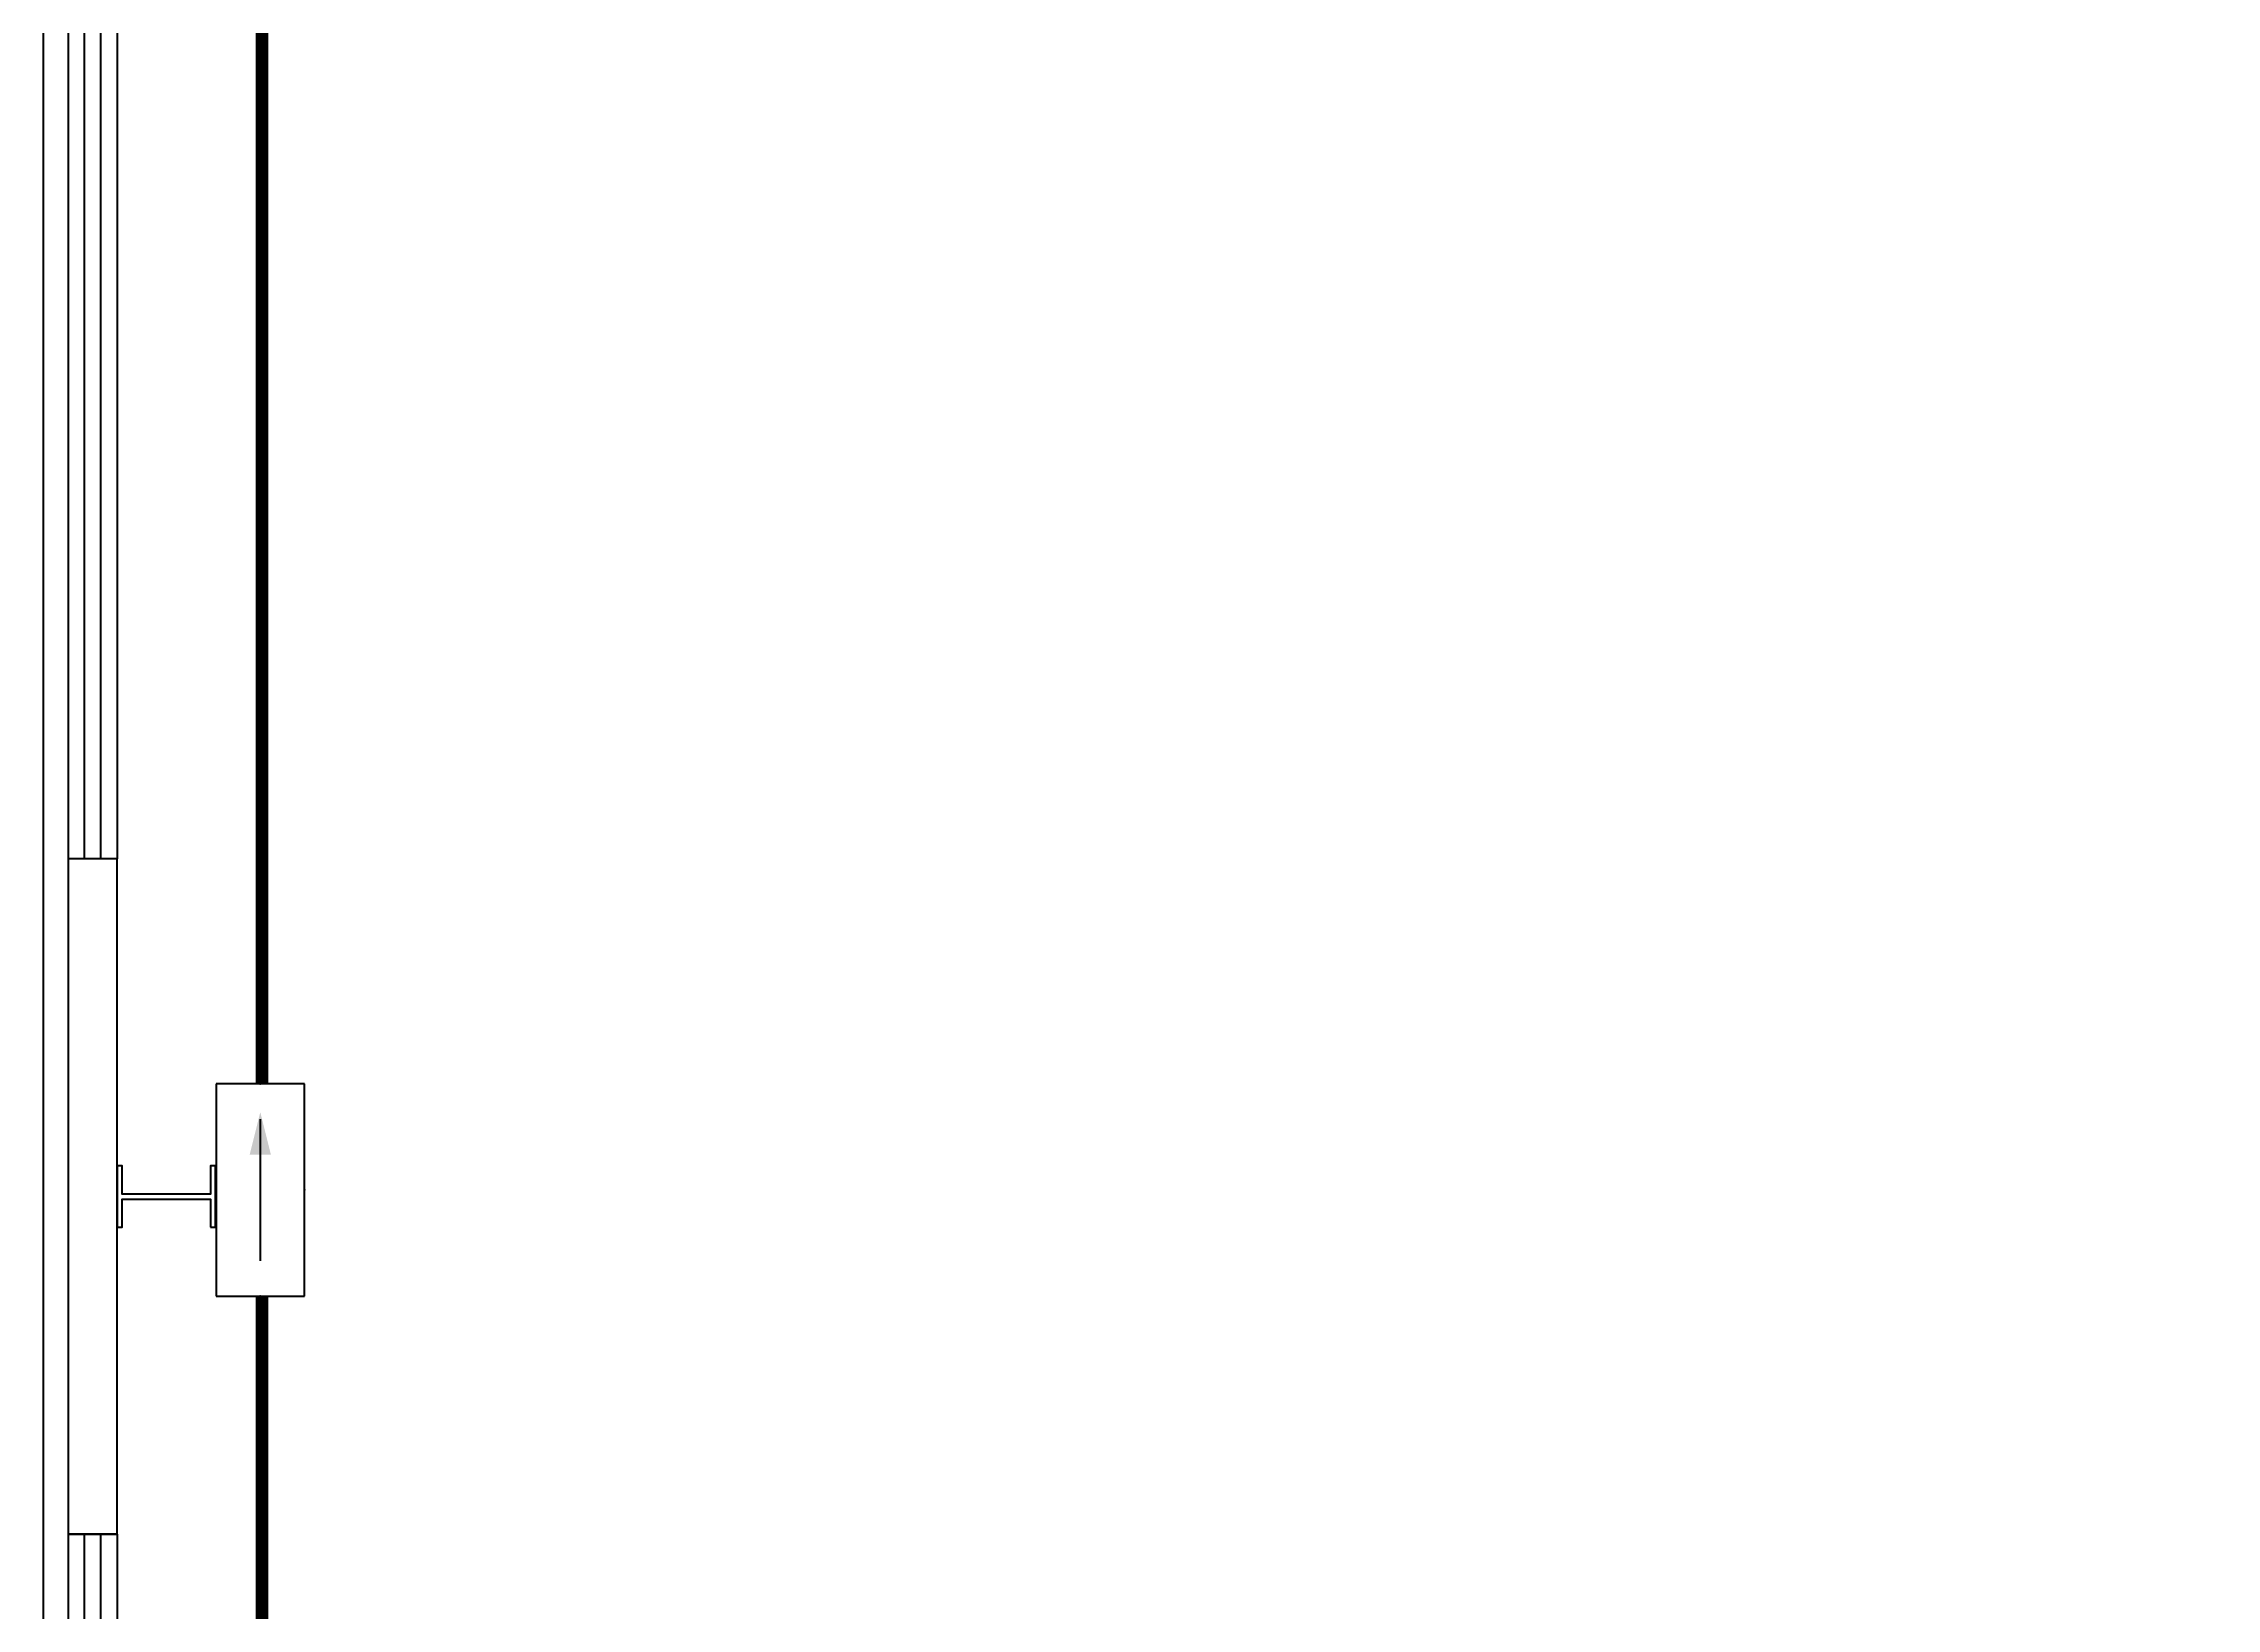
# Model space of a CAD drawing. Extents: x 12152 to 491505, y 111028 to 412681.
# Drawn here: x 155597 to 164447, y 193267 to 199640 of the extents above; entities that cross this region are included whole.
import ezdxf
from ezdxf.enums import TextEntityAlignment as Align

# ---------------------------------------------------------------- set-up
doc = ezdxf.new("R2010")
doc.units = 0
doc.header["$LTSCALE"] = 1000
doc.header["$MEASUREMENT"] = 0
doc.linetypes.add('DASH', pattern=[0.35, 0.25, -0.1])
for name, color, linetype in [('COLUMN', 9, 'Continuous'), ('EQUIP-照明', 3, 'Continuous'), ('TEL_TEXT', 7, 'Continuous'), ('WALL', 11, 'Continuous'), ('WINDOW', 4, 'Continuous'), ('WIRE-应急', 4, 'DASH'), ('图框(锁住)', 7, 'Continuous')]:
    doc.layers.add(name, color=color, linetype=linetype)
doc.styles.add('_TEL_DIM', font='SIMPLEX', dxfattribs={"width": 0.8, "height": 3.5, "bigfont": 'HZTXT'})

# ---------------------------------------------------------------- blocks, each defined once
blk = doc.blocks.new('$TCHSYS$WIN2D')
for p, q in [((-0.5, 0.5), (0.5, 0.5)), ((-0.5, 0.5), (-0.5, -0.5)), ((0.5, 0.5), (0.5, -0.5)), ((0.5, 0.1667), (-0.5, 0.1667)), ((0.5, -0.1667), (-0.5, -0.1667)), ((-0.5, -0.5), (0.5, -0.5))]:
    blk.add_line(p, q)
blk = doc.blocks.new('$equip$00001686')
for p, q in [((0.72, 0.6), (-0.72, 0.6)), ((-0.72, 0.6), (-0.72, 0)), ((0.72, 0), (0.72, 0.6)), ((-0.72, 0), (0.72, 0))]:
    blk.add_line(p, q)
at = {"color": 7}
blk.add_line((-0.48, 0.3), (0.48, 0.3), dxfattribs=at)
for p in [(0, 0.6), (-0.72, 0.3), (0.72, 0.3), (0, 0)]:
    blk.add_point(p)
blk.add_solid([(-0.24, 0.228), (-0.528, 0.3), (-0.24, 0.372)])
at = {"layer": 'TEL_TEXT', "style": '_TEL_DIM', "flags": 1}
blk.add_attdef('A', text='', height=0.00002, dxfattribs=at).set_placement((0, 0), align=Align.MIDDLE_CENTER)

msp = doc.modelspace()

# ---------------------------------------------------------------- linework, layer by layer
at = {"layer": 'COLUMN', "color": 6}
msp.add_lwpolyline([(156277.1, 194819.2), (156297.1, 194819.2), (156297.1, 195069.2), (156277.1, 195069.2), (156277.1, 194954.2), (155917.1, 194954.2), (155917.1, 195069.2), (155897.1, 195069.2), (155897.1, 194819.2), (155917.1, 194819.2), (155917.1, 194934.2), (156277.1, 194934.2)], close=True, dxfattribs=at)
at = {"layer": 'WALL', "color": 0}
for p, q in [((155697.1, 196319.2), (155697.1, 193569.2)), ((155897.1, 196319.2), (155697.1, 196319.2)), ((155897.1, 193569.2), (155897.1, 196319.2)), ((155697.1, 193569.2), (155897.1, 193569.2))]:
    msp.add_line(p, q, dxfattribs=at)
at = {"layer": 'WIRE-应急', "linetype": 'DASH', "const_width": 52.5}
for points in [[(156487.3, 195403.4), (156487.3, 200985.1)], [(156487.3, 194539.4), (156487.3, 189956.7)]]:
    msp.add_lwpolyline(points, dxfattribs=at)
at = {"layer": '图框(锁住)', "color": 0}
msp.add_lwpolyline([(164447.1, 188294.2), (155597.1, 188294.2), (155597.1, 214294.2), (164447.1, 214294.2)], dxfattribs=at)

# ---------------------------------------------------------------- block references
at = {"layer": 'EQUIP-照明'}
ref = msp.add_blockref('$equip$00001686', (156300.3, 194971.4), dxfattribs=dict(at, xscale=600, yscale=600, zscale=600, rotation=270))
ref.add_attrib('A', '单向疏散指示灯', dxfattribs={"layer": 'TEL_TEXT', "height": 0.012, "style": '_TEL_DIM'}).set_placement((156300.3, 194971.4), align=Align.MIDDLE_CENTER)
at = {"layer": 'WINDOW', "color": 0, "xscale": 3600, "yscale": 200, "zscale": 3600, "rotation": 270}
for p in [(155797.1, 198119.2), (155797.1, 191769.2)]:
    msp.add_blockref('$TCHSYS$WIN2D', p, dxfattribs=at)

doc.saveas('drawing.dxf')
